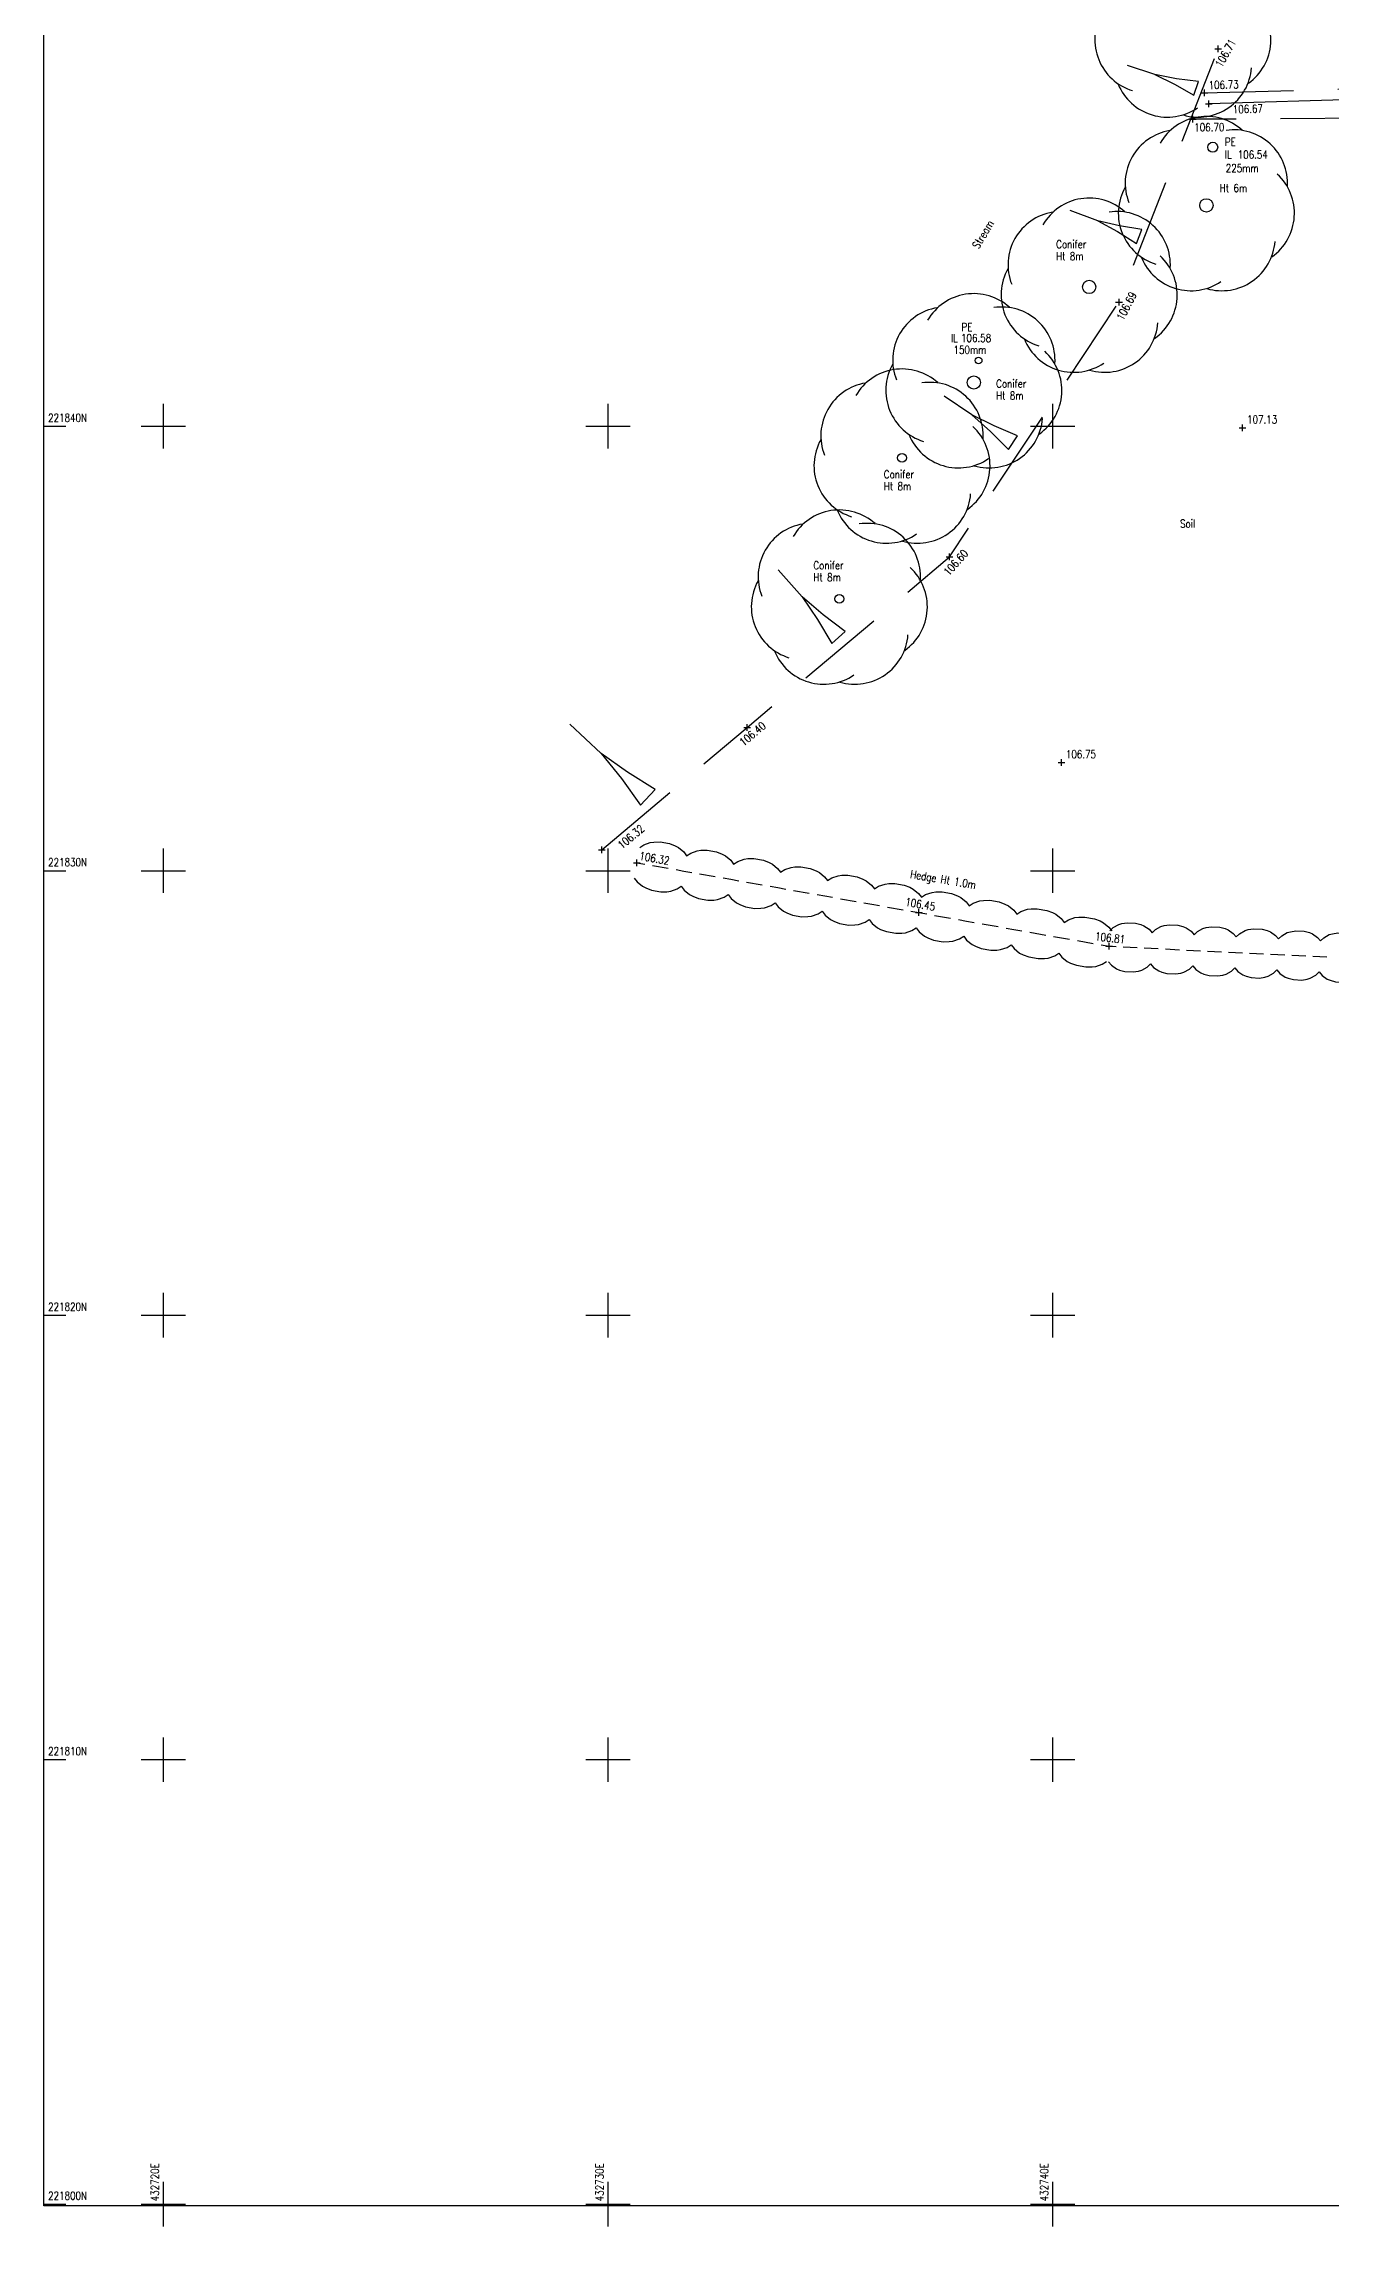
# Model space of a CAD drawing. Header units: millimetres. Extents: x 929802 to 1112248, y 1926852 to 2050811.
# Drawn here: x 929802 to 958737, y 1969668 to 2018775 of the extents above; entities that cross this region are included whole.
import ezdxf
from ezdxf.enums import TextEntityAlignment as Align

# ---------------------------------------------------------------- set-up
doc = ezdxf.new("R2010")
doc.units = ezdxf.units.MM
doc.linetypes.add('16764-Topo$0$Dashed', pattern=[3, 2, -1])
for name, color, linetype in [('16764-Topo$0$Default', 7, 'Continuous'), ('16764-Topo$0$SV_$_Grid', 7, 'Continuous'), ('16764-Topo$0$SV_Land Form Levels', 7, 'Continuous'), ('16764-Topo$0$SV_Land Forms', 7, 'Continuous'), ('16764-Topo$0$SV_Levels (Spot)', 1, 'Continuous'), ('16764-Topo$0$SV_Misc Text', 7, 'Continuous'), ('16764-Topo$0$SV_Street Furniture', 9, 'Continuous'), ('16764-Topo$0$SV_Trees', 3, 'Continuous'), ('16764-Topo$0$SV_Trees Text', 3, 'Continuous'), ('16764-Topo$0$SV_Vegetation', 3, 'Continuous'), ('16764-Topo$0$SV_Vegetation Levels', 7, 'Continuous'), ('X-Ref-Site', 7, 'Continuous')]:
    doc.layers.add(name, color=color, linetype=linetype)
doc.layers.get('X-Ref-Site').off()
doc.styles.add('16764-Topo$0$Default', font='RomanS', dxfattribs={"width": 0.8})

# ---------------------------------------------------------------- blocks, each defined once
blk = doc.blocks.new('16764-Topo$0$PT_PLUS')
at = {"color": 0, "linetype": 'Continuous', "flags": 128}
for points in [[(-0.5, 0), (0.5, 0)], [(0, -0.5), (0, 0.5)]]:
    blk.add_lwpolyline(points, dxfattribs=at)
blk = doc.blocks.new('16764-Topo$0$GLOBAL CANOPY')
at = {"color": 62, "linetype": 'Continuous'}
for centre, start, end in [((0.000032, 0.399949), 48, 150), ((-0.312751, 0.249357), 99.4, 201.4), ((0.312815, 0.249357), -3.4, 98.6), ((0.39001, -0.089024), -54.8, 47.2), ((-0.389946, -0.089024), 150.9, 252.9), ((0.173622, -0.360409), -106.3, -4.3), ((-0.173558, -0.360409), -157.7, -55.7)]:
    blk.add_arc(centre, 0.599967, start, end, dxfattribs=at)
blk = doc.blocks.new('16764-Topo$0$GLOBALTADPOLE')
at = {"color": 8, "linetype": 'Continuous', "flags": 128}
for points in [[(0.021, 0.0028), (0, 0.007)], [(0, 0.007), (0, -0.007)], [(0.042, 0), (0.021, 0.0028)], [(0.021, -0.0028), (0.042, 0)], [(0.042, 0), (0.07, 0)], [(0, -0.007), (0.021, -0.0028)]]:
    blk.add_lwpolyline(points, dxfattribs=at)
blk = doc.blocks.new('16764-Topo')
at = {"layer": '16764-Topo$0$SV_$_Grid', "color": 7, "linetype": 'Continuous', "flags": 128}
blk.add_lwpolyline([(432717.307774, 221799.962952), (432717.307774, 221880.642948), (432821.1047, 221880.642948), (432821.1047, 221799.962952)], close=True, dxfattribs=at)
for points in [[(432720, 221839.5), (432720, 221840.5)], [(432730, 221839.5), (432730, 221840.5)], [(432740, 221839.5), (432740, 221840.5)], [(432717.307774, 221840), (432717.807774, 221840)], [(432719.5, 221840), (432720.5, 221840)], [(432729.5, 221840), (432730.5, 221840)], [(432739.5, 221840), (432740.5, 221840)], [(432720, 221829.5), (432720, 221830.5)], [(432730, 221829.5), (432730, 221830.5)], [(432740, 221829.5), (432740, 221830.5)], [(432717.307774, 221830), (432717.807774, 221830)], [(432719.5, 221830), (432720.5, 221830)], [(432729.5, 221830), (432730.5, 221830)], [(432739.5, 221830), (432740.5, 221830)], [(432720, 221819.5), (432720, 221820.5)], [(432730, 221819.5), (432730, 221820.5)], [(432740, 221819.5), (432740, 221820.5)], [(432717.307774, 221820), (432717.807774, 221820)], [(432719.5, 221820), (432720.5, 221820)], [(432729.5, 221820), (432730.5, 221820)], [(432739.5, 221820), (432740.5, 221820)], [(432720, 221809.5), (432720, 221810.5)], [(432730, 221809.5), (432730, 221810.5)], [(432740, 221809.5), (432740, 221810.5)], [(432717.307774, 221810), (432717.807774, 221810)], [(432719.5, 221810), (432720.5, 221810)], [(432729.5, 221810), (432730.5, 221810)], [(432739.5, 221810), (432740.5, 221810)], [(432720, 221799.5), (432720, 221800.5)], [(432720, 221799.962952), (432720, 221800.462952)], [(432730, 221799.5), (432730, 221800.5)], [(432730, 221799.962952), (432730, 221800.462952)], [(432740, 221799.5), (432740, 221800.5)], [(432740, 221799.962952), (432740, 221800.462952)], [(432717.307774, 221800), (432717.807774, 221800)], [(432719.5, 221800), (432720.5, 221800)], [(432729.5, 221800), (432730.5, 221800)], [(432739.5, 221800), (432740.5, 221800)]]:
    blk.add_lwpolyline(points, dxfattribs=at)
at = {"layer": '16764-Topo$0$SV_Land Forms', "color": 1, "linetype": '16764-Topo$0$Dashed', "flags": 128}
for points in [[(432729.85811, 221830.469942), (432733.125867, 221833.223215), (432737.678674, 221837.059216), (432741.490694, 221842.790383), (432743.721671, 221848.487709), (432747.547181, 221853.385615)], [(432743.416454, 221847.497049), (432751.789302, 221847.73536), (432760.425655, 221846.915501), (432764.715438, 221846.712671)], [(432753.095127, 221846.466735), (432749.265498, 221846.939239), (432743.151792, 221846.90512)]]:
    blk.add_lwpolyline(points, dxfattribs=at)
at = {"layer": '16764-Topo$0$SV_Land Forms', "color": 5, "linetype": 'Continuous', "flags": 128}
blk.add_lwpolyline([(432768.926599, 221846.169136), (432762.510994, 221846.33705), (432753.737261, 221846.994554), (432747.057108, 221847.359892), (432743.514599, 221847.254687)], dxfattribs=at)
at = {"layer": '16764-Topo$0$SV_Street Furniture', "color": 9}
for centre, radius in [((432743.598417, 221846.276303), 0.1125), ((432738.333184, 221841.476518), 0.075)]:
    blk.add_circle(centre, radius, dxfattribs=at)
at = {"layer": '16764-Topo$0$SV_Trees', "color": 32, "linetype": 'Continuous'}
for centre, radius in [((432743.455413, 221844.968856), 0.15), ((432740.819943, 221843.133007), 0.15), ((432738.22635, 221840.983163), 0.15), ((432736.610906, 221839.287994), 0.1), ((432735.2014, 221836.115994), 0.1)]:
    blk.add_circle(centre, radius, dxfattribs=at)
at = {"layer": '16764-Topo$0$SV_Vegetation', "color": 92, "linetype": 'Continuous'}
for p, q in [((432730.650648, 221830.179859), (432730.825985, 221830.148807)), ((432731.002379, 221830.117567), (432731.35411, 221830.055276)), ((432732.058628, 221829.930505), (432732.410358, 221829.868214)), ((432733.114876, 221829.743443), (432733.466607, 221829.681152)), ((432734.171125, 221829.556382), (432734.522856, 221829.49409)), ((432735.227374, 221829.36932), (432735.579105, 221829.307028)), ((432736.283623, 221829.182258), (432736.635354, 221829.119966)), ((432736.811747, 221829.088727), (432736.988141, 221829.057487)), ((432736.988141, 221829.057487), (432737.165848, 221829.026015)), ((432737.344626, 221828.994354), (432737.701112, 221828.93122)), ((432738.415155, 221828.804763), (432738.77164, 221828.741629)), ((432739.485683, 221828.615172), (432739.842168, 221828.552038)), ((432740.556211, 221828.425581), (432740.912696, 221828.362448)), ((432741.091475, 221828.330786), (432741.270253, 221828.299124)), ((432741.270253, 221828.299124), (432741.427508, 221828.291531)), ((432741.585711, 221828.283892), (432741.901169, 221828.268659)), ((432742.533032, 221828.238147), (432742.848489, 221828.222914)), ((432743.480353, 221828.192403), (432743.79581, 221828.17717)), ((432744.427674, 221828.146658), (432744.743131, 221828.131425)), ((432745.374994, 221828.100914), (432745.690452, 221828.085681))]:
    blk.add_line(p, q, dxfattribs=at)
at = {"layer": '16764-Topo$0$SV_Vegetation', "color": 92, "linetype": 'Continuous', "flags": 128}
for points in [[(432730.711683, 221830.524496), (432730.803981, 221830.584317), (432730.949091, 221830.634785), (432731.032669, 221830.645372), (432731.16906, 221830.646607), (432731.38031, 221830.609194), (432731.507981, 221830.561195), (432731.58284, 221830.522548), (432731.701792, 221830.425314), (432731.767932, 221830.337434)], [(432731.767932, 221830.337434), (432731.86023, 221830.397255), (432732.00534, 221830.447723), (432732.088918, 221830.45831), (432732.225309, 221830.459545), (432732.436559, 221830.422132), (432732.56423, 221830.374133), (432732.639089, 221830.335486), (432732.758041, 221830.238253), (432732.824181, 221830.150372)], [(432732.824181, 221830.150372), (432732.916478, 221830.210193), (432733.061589, 221830.260661), (432733.145167, 221830.271249), (432733.281558, 221830.272483), (432733.492807, 221830.23507), (432733.620479, 221830.187071), (432733.695338, 221830.148424), (432733.81429, 221830.051191), (432733.88043, 221829.96331)], [(432730.589613, 221829.835222), (432730.655752, 221829.747341), (432730.774704, 221829.650108), (432730.849563, 221829.611461), (432730.977235, 221829.563462), (432731.188485, 221829.526049), (432731.324875, 221829.527283), (432731.408454, 221829.537871), (432731.553564, 221829.588339), (432731.645861, 221829.64816)], [(432731.530503, 221830.024036), (432731.706897, 221829.992797), (432731.882234, 221829.961745)], [(432732.586752, 221829.836974), (432732.763146, 221829.805735), (432732.938483, 221829.774683)], [(432733.88043, 221829.96331), (432733.972727, 221830.023131), (432734.117837, 221830.073599), (432734.201416, 221830.084187), (432734.337806, 221830.085421), (432734.549056, 221830.048008), (432734.676728, 221830.000009), (432734.751587, 221829.961362), (432734.870539, 221829.864129), (432734.936678, 221829.776248)], [(432734.936678, 221829.776248), (432735.028976, 221829.836069), (432735.174086, 221829.886537), (432735.257664, 221829.897125), (432735.394055, 221829.898359), (432735.605305, 221829.860947), (432735.732976, 221829.812947), (432735.807835, 221829.7743), (432735.926788, 221829.677067), (432735.992927, 221829.589186)], [(432731.645861, 221829.64816), (432731.712001, 221829.560279), (432731.830953, 221829.463046), (432731.905812, 221829.424399), (432732.033484, 221829.3764), (432732.244733, 221829.338987), (432732.381124, 221829.340221), (432732.464703, 221829.350809), (432732.609813, 221829.401277), (432732.70211, 221829.461098)], [(432732.70211, 221829.461098), (432732.76825, 221829.373218), (432732.887202, 221829.275984), (432732.962061, 221829.237337), (432733.089732, 221829.189338), (432733.300982, 221829.151925), (432733.437373, 221829.15316), (432733.520951, 221829.163747), (432733.666061, 221829.214215), (432733.758359, 221829.274036)], [(432733.643001, 221829.649912), (432733.819394, 221829.618673), (432733.994732, 221829.587621)], [(432733.758359, 221829.274036), (432733.824499, 221829.186156), (432733.943451, 221829.088922), (432734.01831, 221829.050276), (432734.145981, 221829.002276), (432734.357231, 221828.964864), (432734.493622, 221828.966098), (432734.5772, 221828.976685), (432734.72231, 221829.027153), (432734.814608, 221829.086974)], [(432734.69925, 221829.462851), (432734.875643, 221829.431611), (432735.05098, 221829.400559)], [(432735.755498, 221829.275789), (432735.931892, 221829.244549), (432736.107229, 221829.213497)], [(432735.992927, 221829.589186), (432736.085225, 221829.649008), (432736.230335, 221829.699476), (432736.313913, 221829.710063), (432736.450304, 221829.711297), (432736.661554, 221829.673885), (432736.789225, 221829.625885), (432736.864084, 221829.587238), (432736.983036, 221829.490005), (432737.049176, 221829.402124)], [(432737.049176, 221829.402124), (432737.142545, 221829.461756), (432737.28944, 221829.511908), (432737.374089, 221829.522306), (432737.512264, 221829.523224), (432737.72637, 221829.485305), (432737.855826, 221829.43699), (432737.931756, 221829.398153), (432738.052493, 221829.300604), (432738.119704, 221829.212534)], [(432738.119704, 221829.212534), (432738.213073, 221829.272165), (432738.359968, 221829.322317), (432738.444617, 221829.332715), (432738.582793, 221829.333633), (432738.796898, 221829.295715), (432738.926354, 221829.247399), (432739.002284, 221829.208563), (432739.123021, 221829.111013), (432739.190232, 221829.022943)], [(432734.814608, 221829.086974), (432734.880747, 221828.999094), (432734.9997, 221828.90186), (432735.074559, 221828.863214), (432735.20223, 221828.815214), (432735.41348, 221828.777802), (432735.549871, 221828.779036), (432735.633449, 221828.789623), (432735.778559, 221828.840091), (432735.870857, 221828.899912)], [(432735.870857, 221828.899912), (432735.936996, 221828.812032), (432736.055948, 221828.714798), (432736.130807, 221828.676152), (432736.258479, 221828.628152), (432736.469729, 221828.59074), (432736.606119, 221828.591974), (432736.689698, 221828.602561), (432736.834808, 221828.653029), (432736.927105, 221828.71285)], [(432737.879891, 221828.899558), (432738.058669, 221828.867897), (432738.236376, 221828.836425)], [(432739.190232, 221829.022943), (432739.283601, 221829.082574), (432739.430496, 221829.132726), (432739.515145, 221829.143124), (432739.653321, 221829.144042), (432739.867426, 221829.106124), (432739.996882, 221829.057808), (432740.072812, 221829.018972), (432740.193549, 221828.921422), (432740.26076, 221828.833352)], [(432740.26076, 221828.833352), (432740.354129, 221828.892984), (432740.501024, 221828.943136), (432740.585673, 221828.953533), (432740.723849, 221828.954451), (432740.937954, 221828.916533), (432741.067411, 221828.868217), (432741.14334, 221828.829381), (432741.264077, 221828.731832), (432741.331288, 221828.643761)], [(432741.287134, 221828.648717), (432741.3618, 221828.720199), (432741.483833, 221828.789394), (432741.556088, 221828.810934), (432741.675709, 221828.830187), (432741.865173, 221828.821038), (432741.982382, 221828.790349), (432742.052226, 221828.761947), (432742.167023, 221828.681316), (432742.234455, 221828.602973)], [(432742.234455, 221828.602973), (432742.309121, 221828.674455), (432742.431154, 221828.743649), (432742.503409, 221828.765189), (432742.62303, 221828.784442), (432742.812494, 221828.775293), (432742.929703, 221828.744604), (432742.999546, 221828.716203), (432743.114344, 221828.635572), (432743.181776, 221828.557228)], [(432736.927105, 221828.71285), (432736.994316, 221828.62478), (432737.115053, 221828.527231), (432737.190983, 221828.488394), (432737.320439, 221828.440079), (432737.534545, 221828.40216), (432737.672721, 221828.403079), (432737.75737, 221828.413476), (432737.904265, 221828.463628), (432737.997633, 221828.52326)], [(432737.997633, 221828.52326), (432738.064844, 221828.43519), (432738.185581, 221828.33764), (432738.261511, 221828.298804), (432738.390967, 221828.250488), (432738.605073, 221828.21257), (432738.743249, 221828.213488), (432738.827898, 221828.223885), (432738.974793, 221828.274037), (432739.068161, 221828.333669)], [(432738.950419, 221828.709968), (432739.129197, 221828.678306), (432739.306904, 221828.646834)], [(432739.068161, 221828.333669), (432739.135372, 221828.245599), (432739.256109, 221828.148049), (432739.332039, 221828.109213), (432739.461495, 221828.060897), (432739.675601, 221828.022979), (432739.813777, 221828.023897), (432739.898426, 221828.034295), (432740.045321, 221828.084447), (432740.138689, 221828.144078)], [(432740.020947, 221828.520377), (432740.199725, 221828.488715), (432740.377432, 221828.457243)], [(432743.181776, 221828.557228), (432743.256442, 221828.62871), (432743.378475, 221828.697905), (432743.45073, 221828.719445), (432743.570351, 221828.738698), (432743.759815, 221828.729549), (432743.877024, 221828.69886), (432743.946867, 221828.670458), (432744.061665, 221828.589827), (432744.129097, 221828.511484)], [(432744.129097, 221828.511484), (432744.203763, 221828.582966), (432744.325796, 221828.65216), (432744.398051, 221828.6737), (432744.517672, 221828.692953), (432744.707136, 221828.683804), (432744.824345, 221828.653115), (432744.894188, 221828.624714), (432745.008986, 221828.544083), (432745.076418, 221828.465739)], [(432745.076418, 221828.465739), (432745.151084, 221828.537221), (432745.273117, 221828.606416), (432745.345372, 221828.627956), (432745.464993, 221828.647209), (432745.654457, 221828.63806), (432745.771666, 221828.607371), (432745.841509, 221828.578969), (432745.956307, 221828.498339), (432746.023739, 221828.419995)], [(432746.023739, 221828.419995), (432746.098405, 221828.491477), (432746.220438, 221828.560672), (432746.292693, 221828.582212), (432746.412314, 221828.601464), (432746.601778, 221828.592316), (432746.718987, 221828.561627), (432746.78883, 221828.533225), (432746.903628, 221828.452594), (432746.97106, 221828.374251)], [(432740.138689, 221828.144078), (432740.2059, 221828.056008), (432740.326637, 221827.958458), (432740.402567, 221827.919622), (432740.532023, 221827.871306), (432740.746129, 221827.833388), (432740.884305, 221827.834306), (432740.968954, 221827.844704), (432741.115849, 221827.894856), (432741.209217, 221827.954487)], [(432741.253372, 221827.949532), (432741.320803, 221827.871188), (432741.435601, 221827.790557), (432741.505444, 221827.762156), (432741.622654, 221827.731467), (432741.812118, 221827.722318), (432741.931739, 221827.741571), (432742.003994, 221827.763111), (432742.126026, 221827.832305), (432742.200693, 221827.903787)], [(432742.059371, 221828.261019), (432742.217574, 221828.25338), (432742.374829, 221828.245786)], [(432742.200693, 221827.903787), (432742.268124, 221827.825444), (432742.382922, 221827.744813), (432742.452765, 221827.716411), (432742.569975, 221827.685722), (432742.759439, 221827.676573), (432742.87906, 221827.695826), (432742.951314, 221827.717366), (432743.073347, 221827.786561), (432743.148013, 221827.858043)], [(432743.006692, 221828.215275), (432743.164895, 221828.207636), (432743.32215, 221828.200042)], [(432743.148013, 221827.858043), (432743.215445, 221827.779699), (432743.330243, 221827.699069), (432743.400086, 221827.670667), (432743.517295, 221827.639978), (432743.70676, 221827.630829), (432743.826381, 221827.650082), (432743.898635, 221827.671622), (432744.020668, 221827.740817), (432744.095334, 221827.812299)], [(432743.954013, 221828.16953), (432744.112216, 221828.161891), (432744.269471, 221828.154298)], [(432744.095334, 221827.812299), (432744.162766, 221827.733955), (432744.277564, 221827.653324), (432744.347407, 221827.624922), (432744.464616, 221827.594234), (432744.654081, 221827.585085), (432744.773702, 221827.604337), (432744.845956, 221827.625878), (432744.967989, 221827.695072), (432745.042655, 221827.766554)], [(432744.901334, 221828.123786), (432745.059537, 221828.116147), (432745.216792, 221828.108553)], [(432745.848655, 221828.078042), (432746.006858, 221828.070402), (432746.164113, 221828.062809)], [(432745.042655, 221827.766554), (432745.110087, 221827.688211), (432745.224885, 221827.60758), (432745.294728, 221827.579178), (432745.411937, 221827.548489), (432745.601402, 221827.53934), (432745.721022, 221827.558593), (432745.793277, 221827.580133), (432745.91531, 221827.649328), (432745.989976, 221827.72081)], [(432745.989976, 221827.72081), (432746.057408, 221827.642466), (432746.172206, 221827.561835), (432746.242049, 221827.533434), (432746.359258, 221827.502745), (432746.548723, 221827.493596), (432746.668343, 221827.512849), (432746.740598, 221827.534389), (432746.862631, 221827.603583), (432746.937297, 221827.675065)]]:
    blk.add_lwpolyline(points, dxfattribs=at)
at = {"layer": '16764-Topo$0$SV_Land Form Levels', "color": 1, "linetype": 'Continuous', "xscale": 0.15, "yscale": 0.15, "zscale": 0.15}
for p in [(432743.721671, 221848.487709), (432743.416454, 221847.497049), (432743.151792, 221846.90512), (432741.490694, 221842.790383), (432737.678674, 221837.059216), (432733.125867, 221833.223215), (432729.85811, 221830.469942)]:
    blk.add_blockref('16764-Topo$0$PT_PLUS', p, dxfattribs=at)
at = {"layer": '16764-Topo$0$SV_Land Form Levels', "color": 5, "linetype": 'Continuous', "xscale": 0.15, "yscale": 0.15, "zscale": 0.15}
blk.add_blockref('16764-Topo$0$PT_PLUS', (432743.514599, 221847.254687), dxfattribs=at)
at = {"layer": '16764-Topo$0$SV_Levels (Spot)', "color": 7, "linetype": 'Continuous', "xscale": 0.15, "yscale": 0.15, "zscale": 0.15}
for p in [(432744.271081, 221839.960511), (432740.195438, 221832.430695)]:
    blk.add_blockref('16764-Topo$0$PT_PLUS', p, dxfattribs=at)
at = {"layer": '16764-Topo$0$SV_Misc Text', "linetype": 'Continuous'}
for p, xscale, yscale, zscale, rotation in [((432743.227361, 221847.600598), 23.300369, 23.300369, 23.300369, 161.565051), ((432741.943079, 221844.268688), 23.62076, 23.62076, 23.62076, 159.360281), ((432739.106313, 221839.631864), 26.648533, 26.648533, 26.648533, 146.046303), ((432735.181261, 221835.247771), 29.120241, 29.120241, 29.120241, 131.717815), ((432730.895165, 221831.647657), 34.402582, 34.402582, 34.402582, 136.735705)]:
    blk.add_blockref('16764-Topo$0$GLOBALTADPOLE', p, dxfattribs=dict(at, xscale=xscale, yscale=yscale, zscale=zscale, rotation=rotation))
at = {"layer": '16764-Topo$0$SV_Trees', "linetype": 'Continuous', "xscale": 2, "yscale": 2, "zscale": 2}
for p in [(432742.927734, 221848.874251), (432743.455413, 221844.968856), (432740.819943, 221843.133007), (432738.22635, 221840.983163), (432736.610906, 221839.287994), (432735.2014, 221836.115994)]:
    blk.add_blockref('16764-Topo$0$GLOBAL CANOPY', p, dxfattribs=at)
at = {"layer": '16764-Topo$0$SV_Vegetation Levels', "color": 3, "linetype": 'Continuous', "xscale": 0.15, "yscale": 0.15, "zscale": 0.15}
for p in [(432730.650648, 221830.179859), (432736.988141, 221829.057487), (432741.270253, 221828.299124)]:
    blk.add_blockref('16764-Topo$0$PT_PLUS', p, dxfattribs=at)
at = {"layer": '16764-Topo$0$Default', "style": '16764-Topo$0$Default', "width": 0.8}
for s, p in [('106.54', (432744.159926, 221846.019327)), ('106.58', (432737.937477, 221841.893746))]:
    blk.add_text(s, height=0.18, dxfattribs=at).set_placement(p)
at = {"layer": '16764-Topo$0$SV_$_Grid', "color": 7, "style": '16764-Topo$0$Default', "width": 0.8}
for s, p in [('221840N', (432717.407774, 221840.1)), ('221830N', (432717.407774, 221830.1)), ('221820N', (432717.407774, 221820.1)), ('221810N', (432717.407774, 221810.1)), ('221800N', (432717.407774, 221800.1))]:
    blk.add_text(s, height=0.18, dxfattribs=at).set_placement(p)
for s, p in [('432720E', (432719.9, 221800.062952)), ('432730E', (432729.9, 221800.062952)), ('432740E', (432739.9, 221800.062952))]:
    blk.add_text(s, height=0.18, rotation=90, dxfattribs=at).set_placement(p)
at = {"layer": '16764-Topo$0$SV_Land Form Levels', "color": 1, "style": '16764-Topo$0$Default', "width": 0.8}
for s, rotation, p in [('106.71', 60.311958, (432743.808544, 221848.438181)), ('106.70', 0.319746, (432743.521053, 221846.815369)), ('106.69', 62.493055, (432741.57939, 221842.744197)), ('106.60', 48.243323, (432737.753272, 221836.99262)), ('106.40', 40.116065, (432733.190301, 221833.146741)), ('106.32', 40.116065, (432730.457674, 221830.832214))]:
    blk.add_text(s, height=0.18, rotation=rotation, dxfattribs=at).set_placement(p, align=Align.TOP_CENTER)
blk.add_text('106.73', height=0.18, rotation=1.630328, dxfattribs=at).set_placement((432743.846721, 221847.592357), align=Align.CENTER)
at = {"layer": '16764-Topo$0$SV_Land Form Levels', "color": 5, "style": '16764-Topo$0$Default', "width": 0.8}
blk.add_text('106.67', height=0.18, rotation=1.701061, dxfattribs=at).set_placement((432744.385228, 221847.228224), align=Align.TOP_CENTER)
at = {"layer": '16764-Topo$0$SV_Levels (Spot)', "color": 7, "style": '16764-Topo$0$Default', "width": 0.8}
for s, p in [('107.13', (432744.371081, 221840.060511)), ('106.75', (432740.295438, 221832.530695))]:
    blk.add_text(s, height=0.18, dxfattribs=at).set_placement(p)
at = {"layer": '16764-Topo$0$SV_Misc Text', "color": 9, "style": '16764-Topo$0$Default', "width": 0.8}
for p in [(432743.870928, 221846.396795), (432737.949177, 221842.229147)]:
    blk.add_text('PE', height=0.18, dxfattribs=at).set_placement(p, align=Align.MIDDLE_LEFT)
at = {"layer": '16764-Topo$0$SV_Misc Text', "style": '16764-Topo$0$Default', "width": 0.8}
for s, p in [('IL', (432743.870928, 221846.019327)), ('225mm', (432743.891571, 221845.715584)), ('IL', (432737.711277, 221841.892085)), ('150mm', (432737.768674, 221841.628114)), ('Soil', (432742.863693, 221837.717631))]:
    blk.add_text(s, height=0.18, dxfattribs=at).set_placement(p)
for s, rotation, p in [('Stream', 59.145795, (432738.332751, 221843.973584)), ('Hedge Ht 1.0m', -9.708813, (432736.786064, 221829.839222))]:
    blk.add_text(s, height=0.18, rotation=rotation, dxfattribs=at).set_placement(p)
at = {"layer": '16764-Topo$0$SV_Trees Text', "color": 62, "style": '16764-Topo$0$Default', "width": 0.8}
for s, p in [('Ht 6m', (432743.755413, 221845.268856)), ('Conifer', (432740.077312, 221844.005017)), ('Ht 8m', (432740.077312, 221843.735017)), ('Conifer', (432738.728092, 221840.867296)), ('Ht 8m', (432738.728092, 221840.597296)), ('Conifer', (432736.202226, 221838.827777)), ('Ht 8m', (432736.202226, 221838.557777)), ('Conifer', (432734.617677, 221836.780414)), ('Ht 8m', (432734.617677, 221836.510414))]:
    blk.add_text(s, height=0.18, dxfattribs=at).set_placement(p)
at = {"layer": '16764-Topo$0$SV_Vegetation Levels', "color": 3, "style": '16764-Topo$0$Default', "width": 0.8}
for s, rotation, p in [('106.32', -9.855036, (432731.02845, 221830.189106)), ('106.45', -10.042962, (432737.005579, 221829.155955)), ('106.81', -6.403762, (432741.281406, 221828.3985))]:
    blk.add_text(s, height=0.18, rotation=rotation, dxfattribs=at).set_placement(p, align=Align.CENTER)

msp = doc.modelspace()

# ---------------------------------------------------------------- block references
at = {"layer": 'X-Ref-Site', "linetype": 'Continuous', "xscale": 1000, "yscale": 1000, "zscale": 1000}
msp.add_blockref('16764-Topo', (-431787506, -219829832), dxfattribs=at)

doc.saveas('drawing.dxf')
